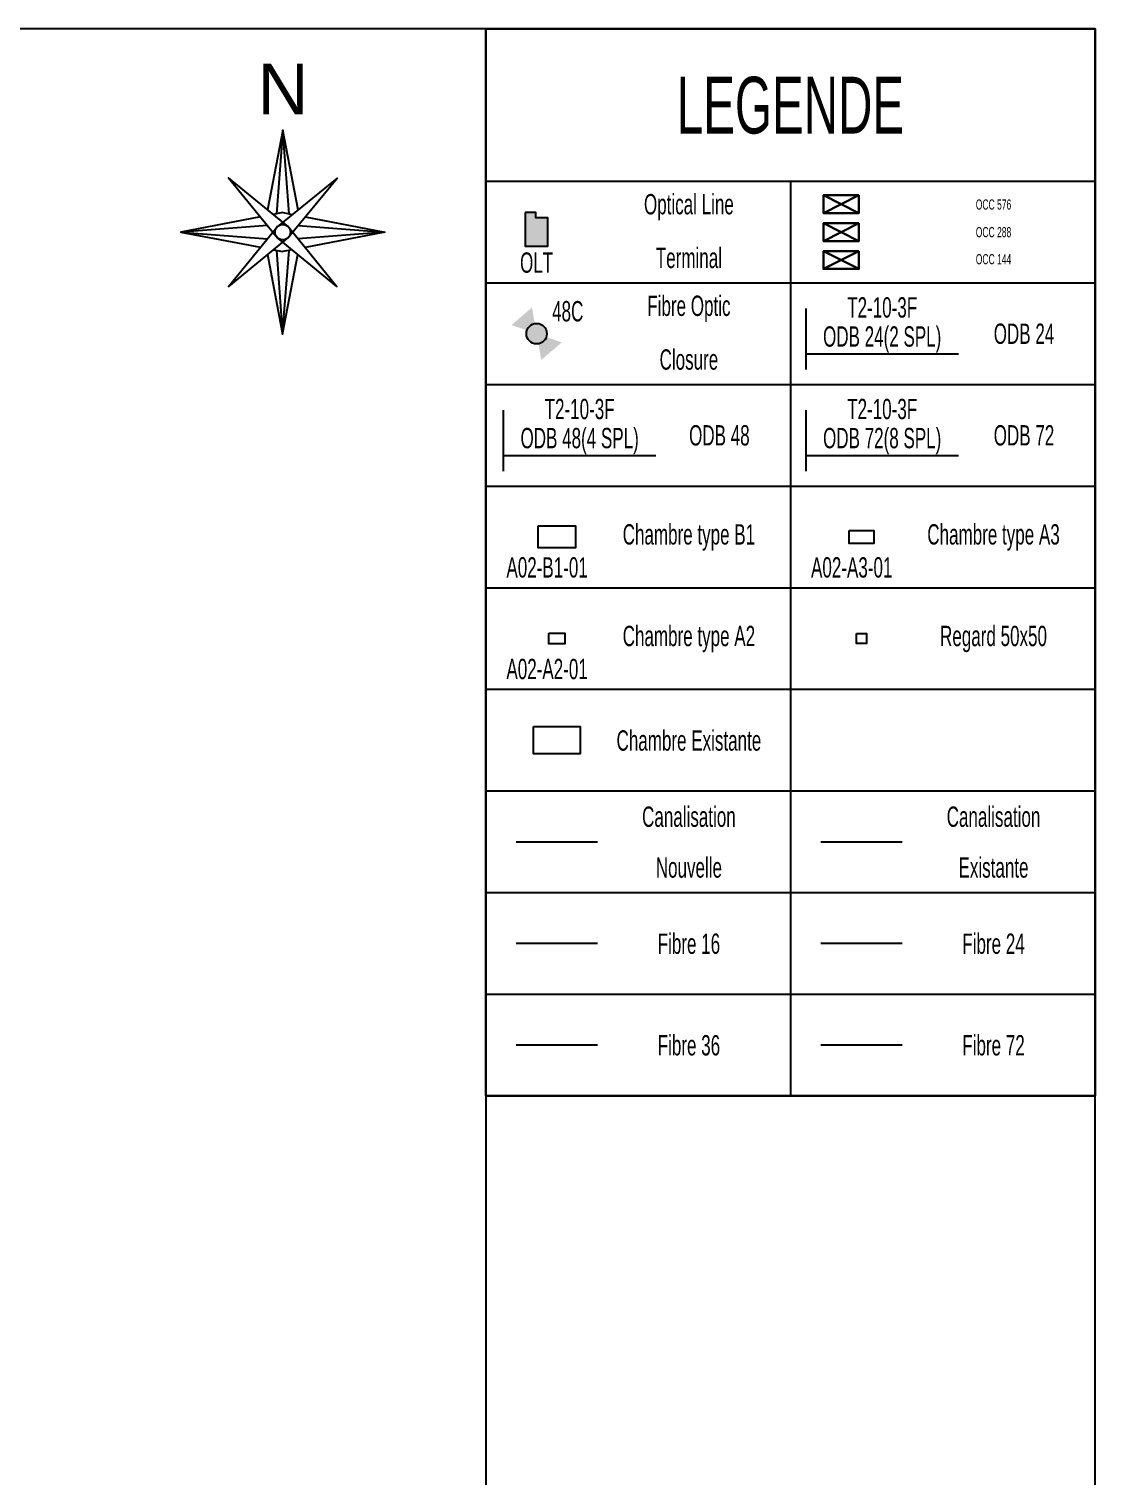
# Model space of a CAD drawing. Header units: millimetres. Extents: x -2012 to 1398, y -1200 to 746.
# Drawn here: x 1188.3 to 1398.3, y 28.9 to 313.8 of the extents above; entities that cross this region are included whole.
import ezdxf
from ezdxf.enums import TextEntityAlignment as Align

# ---------------------------------------------------------------- set-up
doc = ezdxf.new("R2010")
doc.units = ezdxf.units.MM
doc.styles.get("Standard").update_dxf_attribs({"font": 'arial.ttf'})

# ---------------------------------------------------------------- blocks, each defined once
blk = doc.blocks.new('OLT')
at = {"true_color": 0x0000ff}
blk.add_hatch(color=5, dxfattribs=at).paths.add_polyline_path([(-1.07, -1.53), (1.17, -1.53), (1.17, 1.25), (-0.02, 1.25), (-0.02, 1.79), (-1.07, 1.79)], flags=0)
at = {"color": 5, "true_color": 0x0000ff}
blk.add_lwpolyline([(-1.07, 1.79), (-1.07, -1.53), (1.17, -1.53), (1.17, 1.25), (-0.02, 1.25), (-0.02, 1.79)], close=True, dxfattribs=at)
blk = doc.blocks.new('JOINT CLOSURE')
at = {"lineweight": 25, "true_color": 0xff0000}
h = blk.add_hatch(color=1, dxfattribs=at)
h.paths.add_polyline_path([(0, 0), (-0.46, 2.58), (-2.48, 0.86)], flags=0)
h.paths.add_polyline_path([(2.48, -0.86), (0, 0), (0.46, -2.58)], flags=0)
h = blk.add_hatch(color=1, dxfattribs=at)
edge = h.paths.add_edge_path(flags=0)
edge.add_arc((0, 0), 1.01, 180, 360)
edge.add_arc((0, 0), 1.01, 0, 180)
at = {"color": 12, "lineweight": 25, "true_color": 0xcc0000}
blk.add_circle((0, 0), 1.01, dxfattribs=at)
blk = doc.blocks.new('big_block')
for p, q in [((1278.28, 313.78), (1278.28, -210.22)), ((1278.28, 283.78), (1398.28, 283.78)), ((1338.28, 283.78), (1338.28, 163.78)), ((1278.28, 263.78), (1398.28, 263.78)), ((1278.28, 243.78), (1398.28, 243.78)), ((1278.28, 223.78), (1398.28, 223.78)), ((1278.28, 203.78), (1398.28, 203.78)), ((1278.28, 183.78), (1398.28, 183.78)), ((1278.28, 163.78), (1398.28, 163.78)), ((1338.28, 163.78), (1338.28, 143.78)), ((1278.28, 143.78), (1398.28, 143.78)), ((1338.28, 143.78), (1338.28, 103.78)), ((1278.28, 123.78), (1398.28, 123.78)), ((1278.28, 103.78), (1398.28, 103.78)), ((1278.28, 103.78), (1398.28, 103.78))]:
    blk.add_line(p, q)
for points in [[(558.28, -280.22), (1398.28, -280.22), (1398.28, 313.78), (558.28, 313.78)], [(1398.28, 103.78), (1278.28, 103.78), (1278.28, 313.78), (1398.28, 313.78)]]:
    blk.add_lwpolyline(points, close=True)
at = {"flags": 128}
for points in [[(1241.29, 278.15), (1238.32, 293.85), (1235.29, 278.18)], [(1239.54, 277.37), (1238.32, 293.85), (1237.04, 277.37)], [(1239.39, 274.82), (1227.6, 284.49), (1237.24, 272.67)], [(1239.35, 272.7), (1249.03, 284.42), (1237.2, 274.85)], [(1233.89, 276.78), (1218.2, 273.8), (1233.89, 270.79)], [(1238.29, 277.61), (1236.42, 277.26)], [(1238.29, 277.61), (1240.17, 277.25)], [(1242.71, 276.76), (1258.36, 273.74), (1242.68, 270.77)], [(1235.28, 275.07), (1218.2, 273.8), (1235.28, 272.49)], [(1239.35, 272.7), (1227.61, 263.07), (1237.2, 274.85)], [(1239.39, 274.81), (1248.95, 263.06), (1237.24, 272.67)], [(1241.31, 275.06), (1258.36, 273.74), (1241.29, 272.48)], [(1235.28, 269.36), (1238.25, 253.69), (1241.27, 269.36)], [(1236.43, 270.3), (1238.27, 269.94)], [(1237.03, 270.18), (1238.25, 253.69), (1239.52, 270.18)], [(1240.13, 270.29), (1238.27, 269.94)]]:
    blk.add_lwpolyline(points, dxfattribs=at)
blk.add_circle((1238.28, 273.78), 1.52)
at = {"layer": '0-ZTE-16 CABLE'}
blk.add_line((1284.28, 133.78), (1300.28, 133.78), dxfattribs=at)
at = {"layer": '0-ZTE-24 CABLE'}
blk.add_line((1344.28, 133.78), (1360.28, 133.78), dxfattribs=at)
at = {"layer": '0-ZTE-36 CABLE'}
blk.add_line((1284.28, 113.78), (1300.28, 113.78), dxfattribs=at)
at = {"layer": '0-ZTE-72 CABLE'}
blk.add_line((1344.28, 113.78), (1360.28, 113.78), dxfattribs=at)
at = {"layer": '0-ZTE-Duct existing'}
blk.add_line((1344.28, 153.78), (1360.28, 153.78), dxfattribs=at)
at = {"layer": '0-ZTE-Duct new'}
blk.add_line((1284.28, 153.78), (1300.28, 153.78), dxfattribs=at)
at = {"layer": '0-ZTE-HH new'}
blk.add_lwpolyline([(1351.28, 194.78), (1353.28, 194.78), (1353.28, 192.78), (1351.28, 192.78)], close=True, dxfattribs=at)
at = {"layer": '0-ZTE-MH existing', "ltscale": 3}
blk.add_lwpolyline([(1287.67, 176.48), (1296.89, 176.48), (1296.89, 171.07), (1287.67, 171.07)], close=True, dxfattribs=at)
at = {"layer": '0-ZTE-MH new'}
for points in [[(1288.59, 215.94), (1295.97, 215.94), (1295.97, 211.61), (1288.59, 211.61)], [(1349.85, 215.07), (1354.71, 215.07), (1354.71, 212.49), (1349.85, 212.49)]]:
    blk.add_lwpolyline(points, close=True, dxfattribs=at)
blk.add_lwpolyline([(1290.72, 194.84), (1293.84, 194.84), (1293.84, 192.71), (1290.72, 192.71), (1290.72, 194.84)], dxfattribs=at)
at = {"layer": '0-ZTE-OCC', "color": 1, "lineweight": 30, "true_color": 0xff0000}
for p, q in [((1344.78, 281.03), (1351.78, 277.53)), ((1344.78, 277.53), (1351.78, 281.03))]:
    blk.add_line(p, q, dxfattribs=at)
at = {"layer": '0-ZTE-OCC', "color": 3, "lineweight": 30, "true_color": 0x00ff00}
for p, q in [((1344.78, 275.53), (1351.78, 272.03)), ((1344.78, 272.03), (1351.78, 275.53))]:
    blk.add_line(p, q, dxfattribs=at)
at = {"layer": '0-ZTE-OCC', "color": 6, "lineweight": 30, "true_color": 0xff00ff}
for p, q in [((1344.78, 270.03), (1351.78, 266.53)), ((1344.78, 266.53), (1351.78, 270.03))]:
    blk.add_line(p, q, dxfattribs=at)
at = {"layer": '0-ZTE-OCC', "color": 1, "lineweight": 30, "true_color": 0xff0000}
blk.add_lwpolyline([(1351.78, 281.03), (1344.78, 281.03), (1344.78, 277.53), (1351.78, 277.53)], close=True, dxfattribs=at)
at = {"layer": '0-ZTE-OCC', "color": 3, "lineweight": 30, "true_color": 0x00ff00}
blk.add_lwpolyline([(1351.78, 275.53), (1344.78, 275.53), (1344.78, 272.03), (1351.78, 272.03)], close=True, dxfattribs=at)
at = {"layer": '0-ZTE-OCC', "color": 6, "lineweight": 30, "true_color": 0xff00ff}
blk.add_lwpolyline([(1351.78, 270.03), (1344.78, 270.03), (1344.78, 266.53), (1351.78, 266.53)], close=True, dxfattribs=at)
at = {"layer": '0-ZTE-ODB'}
for p, q in [((1341.35, 246.74), (1341.35, 258.74)), ((1371.35, 249.74), (1341.35, 249.74)), ((1281.76, 226.74), (1281.76, 238.74)), ((1341.35, 226.74), (1341.35, 238.74)), ((1311.76, 229.74), (1281.76, 229.74)), ((1371.35, 229.74), (1341.35, 229.74))]:
    blk.add_line(p, q, dxfattribs=at)
at = {"xscale": 2, "yscale": 2, "zscale": 2}
blk.add_blockref('OLT', (1288.18, 274.06), dxfattribs=at)
at = {"layer": '0-ZTE-Joint closure', "xscale": 2, "yscale": 2, "zscale": 2}
blk.add_blockref('JOINT CLOSURE', (1288.28, 253.78), dxfattribs=at)
blk.add_text('N', height=10, rotation=359.9985).set_placement((1238.33, 301.97), align=Align.MIDDLE)
at = {"width": 0.6}
for s, height, p in [('LEGENDE', 11.18, (1338.28, 298.78)), ('Optical Line', 4, (1318.28, 278.78)), ('Terminal', 4, (1318.28, 268.78)), ('OLT', 4, (1288.28, 267.78, 0)), ('Fibre Optic', 4, (1318.28, 258.78)), ('ODB 24', 4, (1384.28, 253.78)), ('Closure', 4, (1318.28, 248.78)), ('ODB 48', 4, (1324.28, 233.78)), ('ODB 72', 4, (1384.28, 233.78)), ('Chambre type B1', 4, (1318.28, 213.78)), ('Chambre type A3', 4, (1378.28, 213.78)), ('Chambre type A2', 4, (1318.28, 193.78)), ('Regard 50x50', 4, (1378.28, 193.78)), ('Chambre Existante', 4, (1318.28, 173.78)), ('Canalisation', 4, (1318.28, 158.78)), ('Canalisation', 4, (1378.28, 158.78)), ('Nouvelle', 4, (1318.28, 148.78)), ('Existante', 4, (1378.28, 148.78)), ('Fibre 16', 4, (1318.28, 133.78)), ('Fibre 24', 4, (1378.28, 133.78)), ('Fibre 36', 4, (1318.28, 113.78)), ('Fibre 72', 4, (1378.28, 113.78))]:
    blk.add_text(s, height=height, dxfattribs=at).set_placement(p, align=Align.MIDDLE)
at = {"layer": '0-ZTE-joint Closure 48', "width": 0.6}
blk.add_text('48C', height=4, dxfattribs=at).set_placement((1294.41, 258.21, 0), align=Align.MIDDLE)
at = {"layer": '0-ZTE-MH new', "color": 0, "lineweight": -2, "width": 0.6}
blk.add_text('A02-B1-01', height=4, dxfattribs=at).set_placement((1290.35, 207.78, 0), align=Align.MIDDLE)
at = {"layer": '0-ZTE-MH new A2', "color": 0, "lineweight": -2, "width": 0.6}
blk.add_text('A02-A2-01', height=4, dxfattribs=at).set_placement((1290.35, 187.78, 0), align=Align.MIDDLE)
at = {"layer": '0-ZTE-MH new A3', "color": 0, "lineweight": -2, "width": 0.6}
blk.add_text('A02-A3-01', height=4, dxfattribs=at).set_placement((1350.35, 207.78, 0), align=Align.MIDDLE)
at = {"layer": '0-ZTE-OCC', "color": 1, "true_color": 0xff0000, "width": 0.6}
blk.add_text('OCC 576', height=2, dxfattribs=at).set_placement((1378.28, 279.22), align=Align.MIDDLE)
at = {"layer": '0-ZTE-OCC', "color": 3, "true_color": 0x00ff00, "width": 0.6}
blk.add_text('OCC 288', height=2, dxfattribs=at).set_placement((1378.28, 273.78), align=Align.MIDDLE)
at = {"layer": '0-ZTE-OCC', "color": 6, "true_color": 0xff00ff, "width": 0.6}
blk.add_text('OCC 144', height=2, dxfattribs=at).set_placement((1378.28, 268.45), align=Align.MIDDLE)
at = {"layer": '0-ZTE-ODB', "width": 0.6}
for p in [(1356.35, 258.96), (1296.76, 238.96), (1356.35, 238.96)]:
    blk.add_text('T2-10-3F', height=4, dxfattribs=at).set_placement(p, align=Align.MIDDLE)
at = {"layer": '0-ZTE-ODB 24 2SPL', "width": 0.6}
blk.add_text('ODB 24(2 SPL)', height=4, dxfattribs=at).set_placement((1356.35, 252.74), align=Align.MIDDLE)
at = {"layer": '0-ZTE-ODB 48 4SPL', "width": 0.6}
blk.add_text('ODB 48(4 SPL)', height=4, dxfattribs=at).set_placement((1296.76, 232.74), align=Align.MIDDLE)
at = {"layer": '0-ZTE-ODB 72', "width": 0.6}
blk.add_text('ODB 72(8 SPL)', height=4, dxfattribs=at).set_placement((1356.35, 232.74), align=Align.MIDDLE)

msp = doc.modelspace()

# ---------------------------------------------------------------- block references
msp.add_blockref('big_block', (0, 0))

doc.saveas('drawing.dxf')
